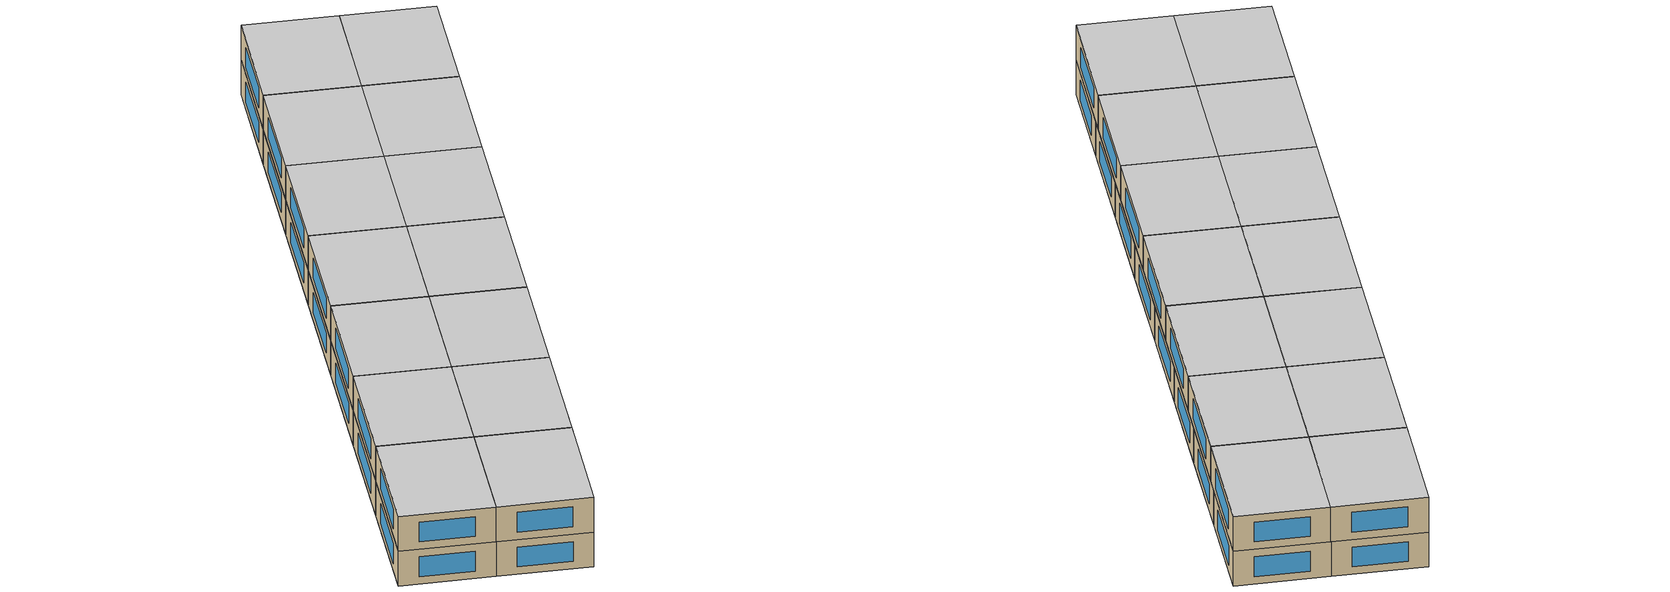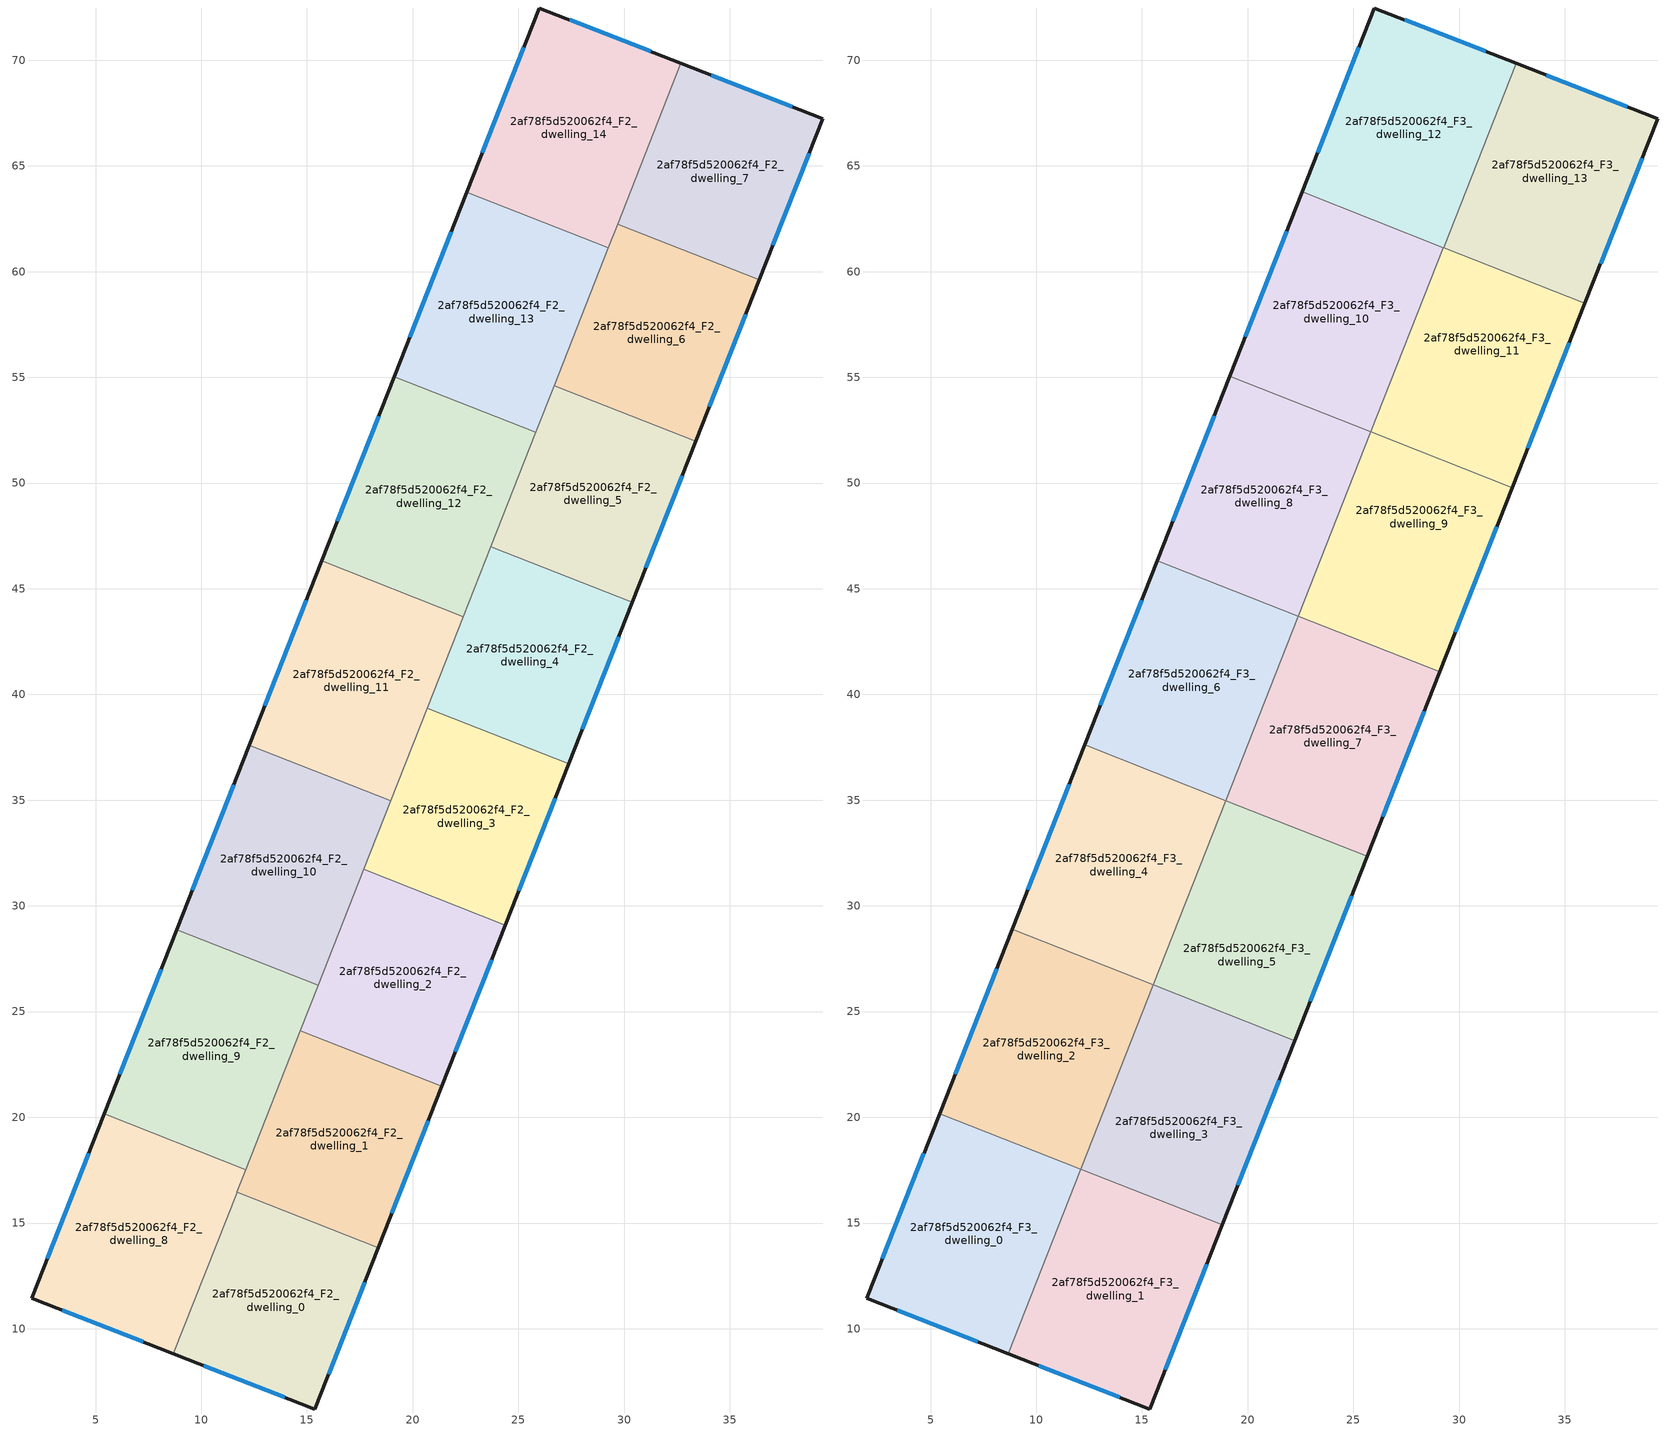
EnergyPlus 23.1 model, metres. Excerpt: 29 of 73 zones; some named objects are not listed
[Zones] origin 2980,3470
2af78f5d520062f4_F2_dwelling_0
 floor to 2af78f5d520062f4_F1_dwelling_0 (EU_floor_Construction): 18.38,13.83 15.38,6.2 8.68,8.82 11.69,16.46 z6
 wall outside (EU_wall_Construction): 8.68,8.82 15.38,6.2 18.38,13.83 z6:9
 wall to 2af78f5d520062f4_F2_dwelling_1 (EU_wall_Construction): 18.38,13.83 11.69,16.46 z6:9
 wall to 2af78f5d520062f4_F2_dwelling_8 (EU_wall_Construction): 11.69,16.46 8.68,8.82 z6:9
 window (EU_Window_Construction): 16.02,7.84 17.73,12.19 / 10.12,8.26 13.94,6.76 z6.64:8.36
 ceiling adiabatic (EU_roof_Construction): 15.38,6.2 18.38,13.83 11.69,16.46 8.68,8.82 z9
2af78f5d520062f4_F2_dwelling_1
 floor to 2af78f5d520062f4_F1_dwelling_1 (EU_floor_Construction): 21.38,21.46 18.38,13.83 11.69,16.46 14.69,24.09 z6
 wall outside (EU_wall_Construction): 18.38,13.83 21.38,21.46 z6:9
 wall to 2af78f5d520062f4_F2_dwelling_2 (EU_wall_Construction): 21.38,21.46 14.69,24.09 z6:9
 wall to 2af78f5d520062f4_F2_dwelling_9 (EU_wall_Construction): 14.69,24.09 12.11,17.53 z6:9
 wall to 2af78f5d520062f4_F2_dwelling_8 (EU_wall_Construction): 12.11,17.53 11.69,16.46 z6:9
 window (EU_Window_Construction): 19.02,15.46 20.74,19.83 z6.64:8.36
 ceiling adiabatic (EU_roof_Construction): 18.38,13.83 18.8,14.91 12.11,17.54 11.69,16.46 z9
2af78f5d520062f4_F2_dwelling_10
 floor to 2af78f5d520062f4_F1_dwelling_10 (EU_floor_Construction): 18.97,34.97 15.54,26.25 8.85,28.88 12.28,37.6 z6
 wall outside (EU_wall_Construction): 12.28,37.6 8.85,28.88 z6:9
 wall to 2af78f5d520062f4_F2_dwelling_9 (EU_wall_Construction): 8.85,28.88 15.54,26.25 z6:9
 wall to 2af78f5d520062f4_F2_dwelling_11 (EU_wall_Construction): 18.97,34.97 12.28,37.6 z6:9
 wall to 2af78f5d520062f4_F2_dwelling_2 (EU_wall_Construction): 15.54,26.25 17.69,31.72 z6:9
 wall to 2af78f5d520062f4_F2_dwelling_3 (EU_wall_Construction): 17.69,31.72 18.97,34.97 z6:9
 window (EU_Window_Construction): 11.54,35.73 9.58,30.75 z6.64:8.36
2af78f5d520062f4_F2_dwelling_11
 floor to 2af78f5d520062f4_F1_dwelling_11 (EU_floor_Construction): 22.4,43.69 18.97,34.97 12.28,37.6 15.71,46.32 z6
 wall outside (EU_wall_Construction): 15.71,46.32 12.28,37.6 z6:9
 wall to 2af78f5d520062f4_F2_dwelling_12 (EU_wall_Construction): 22.4,43.69 15.71,46.32 z6:9
 wall to 2af78f5d520062f4_F2_dwelling_3 (EU_wall_Construction): 18.97,34.97 20.69,39.35 z6:9
 wall to 2af78f5d520062f4_F2_dwelling_4 (EU_wall_Construction): 20.69,39.35 22.4,43.69 z6:9
 window (EU_Window_Construction): 14.97,44.45 13.01,39.47 z6.64:8.36
 ceiling adiabatic (EU_roof_Construction): 18.97,34.98 22.4,43.69 15.71,46.32 12.28,37.61 z9
2af78f5d520062f4_F2_dwelling_12
 floor to 2af78f5d520062f4_F1_dwelling_12 (EU_floor_Construction): 25.83,52.41 22.4,43.69 15.71,46.32 19.14,55.04 z6
 wall outside (EU_wall_Construction): 19.14,55.04 15.71,46.32 z6:9
 wall to 2af78f5d520062f4_F2_dwelling_13 (EU_wall_Construction): 25.83,52.41 19.14,55.04 z6:9
 wall to 2af78f5d520062f4_F2_dwelling_5 (EU_wall_Construction): 23.69,46.98 25.83,52.41 z6:9
 wall to 2af78f5d520062f4_F2_dwelling_4 (EU_wall_Construction): 22.4,43.69 23.69,46.98 z6:9
 window (EU_Window_Construction): 18.4,53.17 16.44,48.19 z6.64:8.36
 ceiling adiabatic (EU_roof_Construction): 22.4,43.7 25.83,52.41 19.14,55.04 15.71,46.33 z9
2af78f5d520062f4_F2_dwelling_13
 floor to 2af78f5d520062f4_F1_dwelling_13 (EU_floor_Construction): 29.26,61.13 25.83,52.41 19.14,55.04 22.57,63.76 z6
 wall outside (EU_wall_Construction): 22.57,63.76 19.14,55.04 z6:9
 wall to 2af78f5d520062f4_F2_dwelling_14 (EU_wall_Construction): 29.26,61.13 22.57,63.76 z6:9
 wall to 2af78f5d520062f4_F2_dwelling_6 (EU_wall_Construction): 26.69,54.61 29.26,61.13 z6:9
 wall to 2af78f5d520062f4_F2_dwelling_5 (EU_wall_Construction): 25.83,52.41 26.69,54.61 z6:9
 window (EU_Window_Construction): 21.83,61.89 19.87,56.91 z6.64:8.36
2af78f5d520062f4_F2_dwelling_14
 floor to 2af78f5d520062f4_F1_dwelling_14 (EU_floor_Construction): 32.69,69.86 29.26,61.13 22.57,63.76 25.99,72.47 z6
 wall outside (EU_wall_Construction): 32.69,69.86 25.99,72.47 22.57,63.76 z6:9
 wall to 2af78f5d520062f4_F2_dwelling_7 (EU_wall_Construction): 29.69,62.24 32.69,69.86 z6:9
 wall to 2af78f5d520062f4_F2_dwelling_6 (EU_wall_Construction): 29.26,61.13 29.69,62.24 z6:9
 window (EU_Window_Construction): 25.26,70.61 23.3,65.63 / 31.25,70.42 27.43,71.91 z6.64:8.36
2af78f5d520062f4_F2_dwelling_2
 floor to 2af78f5d520062f4_F1_dwelling_2 (EU_floor_Construction): 24.38,29.09 21.38,21.46 14.69,24.09 17.69,31.72 z6
 wall outside (EU_wall_Construction): 21.38,21.46 24.38,29.09 z6:9
 wall to 2af78f5d520062f4_F2_dwelling_3 (EU_wall_Construction): 24.38,29.09 17.69,31.72 z6:9
 wall to 2af78f5d520062f4_F2_dwelling_9 (EU_wall_Construction): 15.54,26.25 14.69,24.09 z6:9
 window (EU_Window_Construction): 22.02,23.1 23.74,27.46 z6.64:8.36
2af78f5d520062f4_F2_dwelling_3
 floor to 2af78f5d520062f4_F1_dwelling_3 (EU_floor_Construction): 27.38,36.72 24.38,29.09 17.69,31.72 20.69,39.35 z6
 wall outside (EU_wall_Construction): 24.38,29.09 27.38,36.72 z6:9
 wall to 2af78f5d520062f4_F2_dwelling_4 (EU_wall_Construction): 27.38,36.72 20.69,39.35 z6:9
 window (EU_Window_Construction): 25.03,30.73 26.74,35.09 z6.64:8.36
 ceiling adiabatic (EU_roof_Construction): 25.66,32.35 27.38,36.72 20.69,39.35 18.97,34.98 z9; 25.66,32.35 27.38,36.72 20.69,39.35 18.97,34.98 z9
2af78f5d520062f4_F2_dwelling_4
 floor to 2af78f5d520062f4_F1_dwelling_4 (EU_floor_Construction): 30.39,44.35 27.38,36.72 20.69,39.35 23.69,46.98 z6
 wall outside (EU_wall_Construction): 27.38,36.72 30.39,44.35 z6:9
 wall to 2af78f5d520062f4_F2_dwelling_5 (EU_wall_Construction): 30.39,44.35 23.69,46.98 z6:9
 window (EU_Window_Construction): 28.03,38.36 29.74,42.72 z6.64:8.36
 ceiling adiabatic (EU_roof_Construction): 27.38,36.72 29.09,41.07 22.4,43.7 20.69,39.35 z9
2af78f5d520062f4_F2_dwelling_5
 floor to 2af78f5d520062f4_F1_dwelling_5 (EU_floor_Construction): 33.39,51.98 30.39,44.35 23.69,46.98 26.69,54.61 z6
 wall outside (EU_wall_Construction): 30.39,44.35 33.39,51.98 z6:9
 wall to 2af78f5d520062f4_F2_dwelling_6 (EU_wall_Construction): 33.39,51.98 26.69,54.61 z6:9
 window (EU_Window_Construction): 31.03,45.99 32.74,50.35 z6.64:8.36
 ceiling adiabatic (EU_roof_Construction): 30.39,44.35 33.39,51.98 26.69,54.61 23.69,46.98 z9
2af78f5d520062f4_F2_dwelling_6
 floor to 2af78f5d520062f4_F1_dwelling_6 (EU_floor_Construction): 36.39,59.61 33.39,51.98 26.69,54.61 29.69,62.24 z6
 wall outside (EU_wall_Construction): 33.39,51.98 36.39,59.61 z6:9
 wall to 2af78f5d520062f4_F2_dwelling_7 (EU_wall_Construction): 36.39,59.61 29.69,62.24 z6:9
 window (EU_Window_Construction): 34.03,53.61 35.74,57.98 z6.64:8.36
2af78f5d520062f4_F2_dwelling_7
 floor to 2af78f5d520062f4_F1_dwelling_7 (EU_floor_Construction): 39.39,67.24 36.39,59.61 29.69,62.24 32.69,69.86 z6
 wall outside (EU_wall_Construction): 36.39,59.61 39.39,67.24 32.69,69.86 z6:9
 window (EU_Window_Construction): 37.95,67.8 34.12,69.3 / 37.03,61.24 38.75,65.61 z6.64:8.36
 ceiling adiabatic (EU_roof_Construction): 29.7,62.24 32.69,69.86 29.69,62.24 z9
2af78f5d520062f4_F2_dwelling_8
 floor to 2af78f5d520062f4_F1_dwelling_8 (EU_floor_Construction): 12.11,17.53 8.68,8.82 1.99,11.43 5.42,20.16 z6
 wall outside (EU_wall_Construction): 5.42,20.16 1.99,11.43 8.68,8.82 z6:9
 wall to 2af78f5d520062f4_F2_dwelling_9 (EU_wall_Construction): 12.11,17.53 5.42,20.16 z6:9
 window (EU_Window_Construction): 3.42,10.87 7.25,9.37 / 4.68,18.29 2.72,13.3 z6.64:8.36
2af78f5d520062f4_F2_dwelling_9
 floor to 2af78f5d520062f4_F1_dwelling_9 (EU_floor_Construction): 15.54,26.25 12.11,17.53 5.42,20.16 8.85,28.88 z6
 wall outside (EU_wall_Construction): 8.85,28.88 5.42,20.16 z6:9
 window (EU_Window_Construction): 8.12,27.01 6.15,22.02 z6.64:8.36
2af78f5d520062f4_F3_dwelling_0
 floor to 2af78f5d520062f4_F2_dwelling_8 (EU_floor_Construction): 12.1,17.53 8.68,8.82 1.99,11.43 5.42,20.16 z9
 floor to 2af78f5d520062f4_F2_dwelling_9 (EU_floor_Construction): 12.11,17.54 12.1,17.53 5.42,20.16 5.42,20.17 z9
 wall outside (EU_wall_Construction): 5.42,20.17 1.99,11.43 8.68,8.82 z9:12
 wall to 2af78f5d520062f4_F3_dwelling_1 (EU_wall_Construction): 8.68,8.82 12.11,17.54 z9:12
 wall to 2af78f5d520062f4_F3_dwelling_2 (EU_wall_Construction): 12.11,17.54 5.42,20.17 z9:12
 window (EU_Window_Construction): 3.42,10.87 7.24,9.38 / 4.69,18.3 2.72,13.3 z9.64:11.36
 ceiling to 2af78f5d520062f4_F4_dwelling_0 (EU_floor_Construction): 8.68,8.82 12.11,17.54 5.42,20.17 1.99,11.43 z12
2af78f5d520062f4_F3_dwelling_1
 floor adiabatic (EU_floor_Construction): 18.8,14.91 15.38,6.2 8.68,8.82 12.11,17.54 z9
 wall outside (EU_wall_Construction): 8.68,8.82 15.38,6.2 18.8,14.91 z9:12
 wall to 2af78f5d520062f4_F3_dwelling_3 (EU_wall_Construction): 18.8,14.91 12.11,17.54 z9:12
 window (EU_Window_Construction): 10.11,8.26 13.94,6.76 / 16.11,8.07 18.07,13.04 z9.64:11.36
 ceiling to 2af78f5d520062f4_F4_dwelling_1 (EU_floor_Construction): 15.38,6.2 18.8,14.91 12.11,17.54 8.68,8.82 z12
2af78f5d520062f4_F3_dwelling_10
 floor to 2af78f5d520062f4_F2_dwelling_13 (EU_floor_Construction): 29.26,61.13 25.83,52.42 19.14,55.05 22.57,63.76 z9
 floor to 2af78f5d520062f4_F2_dwelling_14 (EU_floor_Construction): 29.26,61.14 29.26,61.13 22.57,63.76 22.57,63.77 z9
 wall outside (EU_wall_Construction): 22.57,63.77 19.14,55.05 z9:12
 wall to 2af78f5d520062f4_F3_dwelling_8 (EU_wall_Construction): 19.14,55.05 25.83,52.42 z9:12
 wall to 2af78f5d520062f4_F3_dwelling_11 (EU_wall_Construction): 25.83,52.42 29.26,61.14 z9:12
 wall to 2af78f5d520062f4_F3_dwelling_12 (EU_wall_Construction): 29.26,61.14 22.57,63.77 z9:12
 window (EU_Window_Construction): 21.84,61.9 19.88,56.92 z9.64:11.36
 ceiling to 2af78f5d520062f4_F4_dwelling_10 (EU_floor_Construction): 25.83,52.42 29.26,61.14 22.57,63.77 19.14,55.05 z12
2af78f5d520062f4_F3_dwelling_11
 floor to 2af78f5d520062f4_F2_dwelling_6 (EU_floor_Construction): 35.95,58.51 33.39,51.98 26.69,54.61 29.26,61.14 z9
 floor adiabatic (EU_floor_Construction): 33.39,51.98 32.52,49.79 25.83,52.42 26.69,54.61 z9
 wall outside (EU_wall_Construction): 32.52,49.79 35.95,58.51 z9:12
 wall to 2af78f5d520062f4_F3_dwelling_9 (EU_wall_Construction): 25.83,52.42 32.52,49.79 z9:12
 wall to 2af78f5d520062f4_F3_dwelling_13 (EU_wall_Construction): 35.95,58.51 29.27,61.14 z9:12
 window (EU_Window_Construction): 33.26,51.66 35.22,56.64 z9.64:11.36
 ceiling to 2af78f5d520062f4_F4_dwelling_11 (EU_floor_Construction): 32.52,49.79 35.95,58.51 29.26,61.14 25.83,52.42 z12
2af78f5d520062f4_F3_dwelling_12
 floor outside (EU_floor_Construction): 32.7,69.86 29.7,62.24 31.14,65.91 z9
 floor to 2af78f5d520062f4_F2_dwelling_14 (EU_floor_Construction): 32.69,69.86 29.26,61.14 22.57,63.77 25.99,72.47 z9
 wall outside (EU_wall_Construction): 32.7,69.86 25.99,72.47 22.57,63.77 z9:12
 wall to 2af78f5d520062f4_F3_dwelling_13 (EU_wall_Construction): 29.27,61.14 32.7,69.86 z9:12
 window (EU_Window_Construction): 25.26,70.61 23.3,65.63 / 31.26,70.42 27.43,71.91 z9.64:11.36
 ceiling to 2af78f5d520062f4_F4_dwelling_12 (EU_floor_Construction): 29.27,61.14 32.7,69.86 25.99,72.47 22.57,63.77 z12
2af78f5d520062f4_F3_dwelling_13
 floor to 2af78f5d520062f4_F2_dwelling_7 (EU_floor_Construction): 39.39,67.24 36.39,59.61 29.7,62.24 32.7,69.85 z9
 floor to 2af78f5d520062f4_F2_dwelling_6 (EU_floor_Construction): 36.39,59.61 35.95,58.51 29.27,61.14 29.7,62.24 z9
 wall outside (EU_wall_Construction): 35.95,58.51 39.39,67.24 32.7,69.86 z9:12
 window (EU_Window_Construction): 37.96,67.8 34.13,69.3 / 36.69,60.38 38.65,65.37 z9.64:11.36
 ceiling to 2af78f5d520062f4_F4_dwelling_13 (EU_floor_Construction): 35.95,58.51 39.39,67.24 32.7,69.86 29.27,61.14 z12
2af78f5d520062f4_F3_dwelling_2
 floor to 2af78f5d520062f4_F2_dwelling_9 (EU_floor_Construction): 15.54,26.25 12.11,17.54 5.42,20.17 8.85,28.88 z9
 floor to 2af78f5d520062f4_F2_dwelling_10 (EU_floor_Construction): 15.54,26.26 15.54,26.25 8.85,28.88 8.85,28.89 z9
 wall outside (EU_wall_Construction): 8.85,28.89 5.42,20.17 z9:12
 wall to 2af78f5d520062f4_F3_dwelling_4 (EU_wall_Construction): 15.54,26.26 8.85,28.89 z9:12
 wall to 2af78f5d520062f4_F3_dwelling_3 (EU_wall_Construction): 12.11,17.54 15.54,26.26 z9:12
 window (EU_Window_Construction): 8.12,27.02 6.16,22.04 z9.64:11.36
 ceiling to 2af78f5d520062f4_F4_dwelling_2 (EU_floor_Construction): 12.11,17.54 15.54,26.26 8.85,28.89 5.42,20.17 z12
2af78f5d520062f4_F3_dwelling_3
 floor to 2af78f5d520062f4_F2_dwelling_1 (EU_floor_Construction): 21.38,21.46 18.8,14.91 12.11,17.54 14.69,24.09 z9
 floor to 2af78f5d520062f4_F2_dwelling_2 (EU_floor_Construction): 22.23,23.63 21.38,21.46 14.69,24.09 15.54,26.26 z9
 wall outside (EU_wall_Construction): 18.8,14.91 22.23,23.63 z9:12
 wall to 2af78f5d520062f4_F3_dwelling_5 (EU_wall_Construction): 22.23,23.63 15.54,26.26 z9:12
 window (EU_Window_Construction): 19.54,16.78 21.5,21.76 z9.64:11.36
 ceiling to 2af78f5d520062f4_F4_dwelling_3 (EU_floor_Construction): 18.8,14.91 22.23,23.63 15.54,26.26 12.11,17.54 z12
2af78f5d520062f4_F3_dwelling_4
 floor to 2af78f5d520062f4_F2_dwelling_10 (EU_floor_Construction): 18.97,34.97 15.54,26.26 8.85,28.89 12.28,37.6 z9
 floor to 2af78f5d520062f4_F2_dwelling_11 (EU_floor_Construction): 18.97,34.98 18.97,34.97 12.28,37.6 12.28,37.61 z9
 wall outside (EU_wall_Construction): 12.28,37.61 8.85,28.89 z9:12
 wall to 2af78f5d520062f4_F3_dwelling_6 (EU_wall_Construction): 18.97,34.98 12.28,37.61 z9:12
 wall to 2af78f5d520062f4_F3_dwelling_5 (EU_wall_Construction): 15.54,26.26 18.97,34.98 z9:12
 window (EU_Window_Construction): 11.55,35.74 9.59,30.76 z9.64:11.36
 ceiling to 2af78f5d520062f4_F4_dwelling_4 (EU_floor_Construction): 15.54,26.26 18.97,34.98 12.28,37.61 8.85,28.89 z12
2af78f5d520062f4_F3_dwelling_5
 floor to 2af78f5d520062f4_F2_dwelling_2 (EU_floor_Construction): 24.38,29.09 22.23,23.63 15.54,26.26 17.69,31.72 z9
 floor to 2af78f5d520062f4_F2_dwelling_3 (EU_floor_Construction): 25.66,32.35 24.38,29.09 17.69,31.72 18.97,34.98 z9
 wall outside (EU_wall_Construction): 22.23,23.63 25.66,32.35 z9:12
 wall to 2af78f5d520062f4_F3_dwelling_7 (EU_wall_Construction): 25.66,32.35 18.97,34.98 z9:12
 window (EU_Window_Construction): 22.97,25.5 24.93,30.48 z9.64:11.36
 ceiling to 2af78f5d520062f4_F4_dwelling_5 (EU_floor_Construction): 22.23,23.63 25.66,32.35 18.97,34.98 15.54,26.26 z12
2af78f5d520062f4_F3_dwelling_6
 floor to 2af78f5d520062f4_F2_dwelling_12 (EU_floor_Construction): 22.4,43.7 22.4,43.69 15.71,46.32 15.71,46.33 z9
 floor adiabatic (EU_floor_Construction): 22.4,43.69 18.97,34.98 12.28,37.61 15.71,46.33 15.71,46.32 z9
 wall outside (EU_wall_Construction): 15.71,46.33 12.28,37.61 z9:12
 wall to 2af78f5d520062f4_F3_dwelling_8 (EU_wall_Construction): 22.4,43.7 15.71,46.33 z9:12
 wall to 2af78f5d520062f4_F3_dwelling_7 (EU_wall_Construction): 18.97,34.98 22.4,43.7 z9:12
 window (EU_Window_Construction): 14.98,44.46 13.02,39.48 z9.64:11.36
 ceiling to 2af78f5d520062f4_F4_dwelling_6 (EU_floor_Construction): 18.97,34.98 22.4,43.7 15.71,46.33 12.28,37.61 z12
2af78f5d520062f4_F3_dwelling_7
 floor adiabatic (EU_floor_Construction): 29.09,41.07 25.66,32.35 18.97,34.98 22.4,43.7 z9
 wall outside (EU_wall_Construction): 25.66,32.35 29.09,41.07 z9:12
 wall to 2af78f5d520062f4_F3_dwelling_9 (EU_wall_Construction): 29.09,41.07 22.4,43.7 z9:12
 window (EU_Window_Construction): 26.4,34.22 28.36,39.2 z9.64:11.36
 ceiling to 2af78f5d520062f4_F4_dwelling_7 (EU_floor_Construction): 25.66,32.35 29.09,41.07 22.4,43.7 18.97,34.98 z12
2af78f5d520062f4_F3_dwelling_8
 floor to 2af78f5d520062f4_F2_dwelling_13 (EU_floor_Construction): 25.83,52.42 25.83,52.41 19.14,55.04 19.14,55.05 z9
 floor adiabatic (EU_floor_Construction): 25.83,52.41 22.4,43.7 15.71,46.33 19.14,55.05 19.14,55.04 z9
 wall outside (EU_wall_Construction): 19.14,55.05 15.71,46.33 z9:12
 wall to 2af78f5d520062f4_F3_dwelling_9 (EU_wall_Construction): 22.4,43.7 25.83,52.42 z9:12
 window (EU_Window_Construction): 18.41,53.18 16.45,48.2 z9.64:11.36
 ceiling to 2af78f5d520062f4_F4_dwelling_8 (EU_floor_Construction): 22.4,43.7 25.83,52.42 19.14,55.05 15.71,46.33 z12
2af78f5d520062f4_F3_dwelling_9
 floor to 2af78f5d520062f4_F2_dwelling_4 (EU_floor_Construction): 30.39,44.35 29.09,41.07 22.4,43.7 23.69,46.98 z9
 floor adiabatic (EU_floor_Construction): 32.52,49.79 30.39,44.35 23.69,46.98 25.83,52.42 z9
 wall outside (EU_wall_Construction): 29.09,41.07 32.52,49.79 z9:12
 window (EU_Window_Construction): 29.83,42.94 31.79,47.92 z9.64:11.36
 ceiling to 2af78f5d520062f4_F4_dwelling_9 (EU_floor_Construction): 29.09,41.07 32.52,49.79 25.83,52.42 22.4,43.7 z12
[Building]
EU S2 Campaign: North Axis=0; Terrain=City; Solar Distribution=FullExterior
[Site:Location]
Yerevan-Zvartnots.Intl.AP: Latitude=40.15; Longitude=44.383; Time Zone=4; Elevation=854
[SizingPeriod:WeatherFileDays]
AnnualSizingPeriod: Begin Month=1; Begin Day of Month=1; End Month=12; End Day of Month=31; Day of Week for Start Day=Monday; Use Weather File Daylight Saving Period=No; Use Weather File Rain and Snow Indicators=No
[MATERIAL]
EU_InternalMass_Material: Roughness=MediumRough; Thickness=0.1; Conductivity=1; Density=1800; Specific Heat=900; Thermal Absorptance=0.9; Solar Absorptance=0.7; Visible Absorptance=0.7
[MATERIAL:NOMASS] Roughness=MediumRough; Thermal Absorptance=0.9; Solar Absorptance=0.7; Visible Absorptance=0.7
Name | Thermal Resistance
EU_wall_NoMass | 1.05043
EU_roof_NoMass | 1.45357
EU_floor_NoMass | 0.478065
[WINDOWMATERIAL:SIMPLEGLAZINGSYSTEM]
EU_Window_SimpleGlazing: UFactor=2.5566; Solar Heat Gain Coefficient=0.75; Visible Transmittance=0.75
[CONSTRUCTION]
EU_wall_Construction: EU_wall_NoMass
EU_roof_Construction: EU_roof_NoMass
EU_floor_Construction: EU_floor_NoMass
EU_Window_Construction: EU_Window_SimpleGlazing
EU_InternalMass_Construction: EU_InternalMass_Material
[ZONE] Type=1; Multiplier=1; Ceiling Height=autocalculate; Floor Area=autocalculate; Part of Total Floor Area=Yes
Name | Volume
2af78f5d520062f4_F2_dwelling_0 | 176.828
2af78f5d520062f4_F3_dwelling_0 | 202.064
2af78f5d520062f4_F2_dwelling_1 | 176.84
2af78f5d520062f4_F3_dwelling_1 | 202.109
2af78f5d520062f4_F2_dwelling_10; 2af78f5d520062f4_F2_dwelling_12; 2af78f5d520062f4_F2_dwelling_13 | 202.08
2af78f5d520062f4_F3_dwelling_10; 2af78f5d520062f4_F2_dwelling_11 | 202.081
2af78f5d520062f4_F3_dwelling_11 | 202.094
2af78f5d520062f4_F3_dwelling_12 | 202.084
2af78f5d520062f4_F3_dwelling_13 | 202.075
2af78f5d520062f4_F2_dwelling_14 | 202.078
2af78f5d520062f4_F2_dwelling_2 | 176.831
2af78f5d520062f4_F3_dwelling_2 | 202.07
2af78f5d520062f4_F2_dwelling_3 | 176.833
2af78f5d520062f4_F3_dwelling_3 | 202.099
2af78f5d520062f4_F2_dwelling_4 | 176.829
2af78f5d520062f4_F3_dwelling_4 | 202.067
2af78f5d520062f4_F2_dwelling_5 | 176.826
2af78f5d520062f4_F3_dwelling_5 | 202.103
2af78f5d520062f4_F2_dwelling_6 | 176.836
2af78f5d520062f4_F3_dwelling_6 | 202.071
2af78f5d520062f4_F2_dwelling_7 | 176.821
2af78f5d520062f4_F3_dwelling_7 | 202.1
2af78f5d520062f4_F2_dwelling_8 | 202.062
2af78f5d520062f4_F3_dwelling_8 | 202.093
2af78f5d520062f4_F2_dwelling_9 | 202.089
2af78f5d520062f4_F3_dwelling_9 | 202.11
[INTERNALMASS] Construction=EU_InternalMass_Construction
Name | Zone or ZoneList | Surface Area
2af78f5d520062f4_F2_dwelling_0_EU_InternalMass | 2af78f5d520062f4_F2_dwelling_0 | 58.9423
2af78f5d520062f4_F2_dwelling_1_EU_InternalMass | 2af78f5d520062f4_F2_dwelling_1 | 58.9466
2af78f5d520062f4_F2_dwelling_2_EU_InternalMass | 2af78f5d520062f4_F2_dwelling_2 | 58.9439
2af78f5d520062f4_F2_dwelling_3_EU_InternalMass | 2af78f5d520062f4_F2_dwelling_3 | 58.9445
2af78f5d520062f4_F2_dwelling_4_EU_InternalMass | 2af78f5d520062f4_F2_dwelling_4 | 58.9428
2af78f5d520062f4_F2_dwelling_5_EU_InternalMass | 2af78f5d520062f4_F2_dwelling_5 | 58.9419
2af78f5d520062f4_F2_dwelling_6_EU_InternalMass | 2af78f5d520062f4_F2_dwelling_6 | 58.9451
2af78f5d520062f4_F2_dwelling_7_EU_InternalMass | 2af78f5d520062f4_F2_dwelling_7 | 58.9403
2af78f5d520062f4_F2_dwelling_8_EU_InternalMass | 2af78f5d520062f4_F2_dwelling_8 | 67.3572
2af78f5d520062f4_F2_dwelling_9_EU_InternalMass | 2af78f5d520062f4_F2_dwelling_9 | 67.3628
2af78f5d520062f4_F2_dwelling_10_EU_InternalMass | 2af78f5d520062f4_F2_dwelling_10 | 67.3601
2af78f5d520062f4_F2_dwelling_11_EU_InternalMass | 2af78f5d520062f4_F2_dwelling_11 | 67.3601
2af78f5d520062f4_F2_dwelling_12_EU_InternalMass | 2af78f5d520062f4_F2_dwelling_12 | 67.3601
2af78f5d520062f4_F2_dwelling_13_EU_InternalMass | 2af78f5d520062f4_F2_dwelling_13 | 67.3601
2af78f5d520062f4_F2_dwelling_14_EU_InternalMass | 2af78f5d520062f4_F2_dwelling_14 | 67.3595
2af78f5d520062f4_F3_dwelling_0_EU_InternalMass | 2af78f5d520062f4_F3_dwelling_0 | 67.3584
2af78f5d520062f4_F3_dwelling_1_EU_InternalMass | 2af78f5d520062f4_F3_dwelling_1 | 67.368
2af78f5d520062f4_F3_dwelling_2_EU_InternalMass | 2af78f5d520062f4_F3_dwelling_2 | 67.3589
2af78f5d520062f4_F3_dwelling_3_EU_InternalMass | 2af78f5d520062f4_F3_dwelling_3 | 67.3651
2af78f5d520062f4_F3_dwelling_4_EU_InternalMass | 2af78f5d520062f4_F3_dwelling_4 | 67.3596
2af78f5d520062f4_F3_dwelling_5_EU_InternalMass | 2af78f5d520062f4_F3_dwelling_5 | 67.3613
2af78f5d520062f4_F3_dwelling_6_EU_InternalMass | 2af78f5d520062f4_F3_dwelling_6 | 67.3632
2af78f5d520062f4_F3_dwelling_7_EU_InternalMass | 2af78f5d520062f4_F3_dwelling_7 | 67.3589
2af78f5d520062f4_F3_dwelling_8_EU_InternalMass | 2af78f5d520062f4_F3_dwelling_8 | 67.362
2af78f5d520062f4_F3_dwelling_9_EU_InternalMass | 2af78f5d520062f4_F3_dwelling_9 | 67.3699
2af78f5d520062f4_F3_dwelling_10_EU_InternalMass | 2af78f5d520062f4_F3_dwelling_10 | 67.3619
2af78f5d520062f4_F3_dwelling_11_EU_InternalMass | 2af78f5d520062f4_F3_dwelling_11 | 67.3646
2af78f5d520062f4_F3_dwelling_12_EU_InternalMass | 2af78f5d520062f4_F3_dwelling_12 | 67.3616
2af78f5d520062f4_F3_dwelling_13_EU_InternalMass | 2af78f5d520062f4_F3_dwelling_13 | 67.356
[OTHEREQUIPMENT] Fuel Type=Electricity; Design Level Calculation Method=Watts/Area; Power per Zone Floor Area=1; Fraction Latent=0; Fraction Radiant=0; Fraction Lost=0; Carbon Dioxide Generation Rate=0; EndUse Subcategory=EU_Step8_InternalGains
Name | Zone or ZoneList or Space or SpaceList | Schedule
EU_Step8_InternalGain_2af78f5d520062f4_F2_dwelling_0_f000 | 2af78f5d520062f4_F2_dwelling_0 | EU_Step8_GainSchedule_2af78f5d520062f4_F2_dwelling_0_f000
EU_Step8_InternalGain_2af78f5d520062f4_F2_dwelling_1_f000 | 2af78f5d520062f4_F2_dwelling_1 | EU_Step8_GainSchedule_2af78f5d520062f4_F2_dwelling_1_f000
EU_Step8_InternalGain_2af78f5d520062f4_F2_dwelling_2_f000 | 2af78f5d520062f4_F2_dwelling_2 | EU_Step8_GainSchedule_2af78f5d520062f4_F2_dwelling_2_f000
EU_Step8_InternalGain_2af78f5d520062f4_F2_dwelling_3_f000 | 2af78f5d520062f4_F2_dwelling_3 | EU_Step8_GainSchedule_2af78f5d520062f4_F2_dwelling_3_f000
EU_Step8_InternalGain_2af78f5d520062f4_F2_dwelling_4_f000 | 2af78f5d520062f4_F2_dwelling_4 | EU_Step8_GainSchedule_2af78f5d520062f4_F2_dwelling_4_f000
EU_Step8_InternalGain_2af78f5d520062f4_F2_dwelling_5_f000 | 2af78f5d520062f4_F2_dwelling_5 | EU_Step8_GainSchedule_2af78f5d520062f4_F2_dwelling_5_f000
EU_Step8_InternalGain_2af78f5d520062f4_F2_dwelling_6_f000 | 2af78f5d520062f4_F2_dwelling_6 | EU_Step8_GainSchedule_2af78f5d520062f4_F2_dwelling_6_f000
EU_Step8_InternalGain_2af78f5d520062f4_F2_dwelling_7_f000 | 2af78f5d520062f4_F2_dwelling_7 | EU_Step8_GainSchedule_2af78f5d520062f4_F2_dwelling_7_f000
EU_Step8_InternalGain_2af78f5d520062f4_F2_dwelling_8_f000 | 2af78f5d520062f4_F2_dwelling_8 | EU_Step8_GainSchedule_2af78f5d520062f4_F2_dwelling_8_f000
EU_Step8_InternalGain_2af78f5d520062f4_F2_dwelling_9_f000 | 2af78f5d520062f4_F2_dwelling_9 | EU_Step8_GainSchedule_2af78f5d520062f4_F2_dwelling_9_f000
EU_Step8_InternalGain_2af78f5d520062f4_F2_dwelling_10_f000 | 2af78f5d520062f4_F2_dwelling_10 | EU_Step8_GainSchedule_2af78f5d520062f4_F2_dwelling_10_f000
EU_Step8_InternalGain_2af78f5d520062f4_F2_dwelling_11_f000 | 2af78f5d520062f4_F2_dwelling_11 | EU_Step8_GainSchedule_2af78f5d520062f4_F2_dwelling_11_f000
EU_Step8_InternalGain_2af78f5d520062f4_F2_dwelling_12_f000 | 2af78f5d520062f4_F2_dwelling_12 | EU_Step8_GainSchedule_2af78f5d520062f4_F2_dwelling_12_f000
EU_Step8_InternalGain_2af78f5d520062f4_F2_dwelling_13_f000 | 2af78f5d520062f4_F2_dwelling_13 | EU_Step8_GainSchedule_2af78f5d520062f4_F2_dwelling_13_f000
EU_Step8_InternalGain_2af78f5d520062f4_F2_dwelling_14_f000 | 2af78f5d520062f4_F2_dwelling_14 | EU_Step8_GainSchedule_2af78f5d520062f4_F2_dwelling_14_f000
EU_Step8_InternalGain_2af78f5d520062f4_F3_dwelling_0_f000 | 2af78f5d520062f4_F3_dwelling_0 | EU_Step8_GainSchedule_2af78f5d520062f4_F3_dwelling_0_f000
EU_Step8_InternalGain_2af78f5d520062f4_F3_dwelling_1_f000 | 2af78f5d520062f4_F3_dwelling_1 | EU_Step8_GainSchedule_2af78f5d520062f4_F3_dwelling_1_f000
EU_Step8_InternalGain_2af78f5d520062f4_F3_dwelling_2_f000 | 2af78f5d520062f4_F3_dwelling_2 | EU_Step8_GainSchedule_2af78f5d520062f4_F3_dwelling_2_f000
EU_Step8_InternalGain_2af78f5d520062f4_F3_dwelling_3_f000 | 2af78f5d520062f4_F3_dwelling_3 | EU_Step8_GainSchedule_2af78f5d520062f4_F3_dwelling_3_f000
EU_Step8_InternalGain_2af78f5d520062f4_F3_dwelling_4_f000 | 2af78f5d520062f4_F3_dwelling_4 | EU_Step8_GainSchedule_2af78f5d520062f4_F3_dwelling_4_f000
EU_Step8_InternalGain_2af78f5d520062f4_F3_dwelling_5_f000 | 2af78f5d520062f4_F3_dwelling_5 | EU_Step8_GainSchedule_2af78f5d520062f4_F3_dwelling_5_f000
EU_Step8_InternalGain_2af78f5d520062f4_F3_dwelling_6_f000 | 2af78f5d520062f4_F3_dwelling_6 | EU_Step8_GainSchedule_2af78f5d520062f4_F3_dwelling_6_f000
EU_Step8_InternalGain_2af78f5d520062f4_F3_dwelling_7_f000 | 2af78f5d520062f4_F3_dwelling_7 | EU_Step8_GainSchedule_2af78f5d520062f4_F3_dwelling_7_f000
EU_Step8_InternalGain_2af78f5d520062f4_F3_dwelling_8_f000 | 2af78f5d520062f4_F3_dwelling_8 | EU_Step8_GainSchedule_2af78f5d520062f4_F3_dwelling_8_f000
EU_Step8_InternalGain_2af78f5d520062f4_F3_dwelling_9_f000 | 2af78f5d520062f4_F3_dwelling_9 | EU_Step8_GainSchedule_2af78f5d520062f4_F3_dwelling_9_f000
EU_Step8_InternalGain_2af78f5d520062f4_F3_dwelling_10_f000 | 2af78f5d520062f4_F3_dwelling_10 | EU_Step8_GainSchedule_2af78f5d520062f4_F3_dwelling_10_f000
EU_Step8_InternalGain_2af78f5d520062f4_F3_dwelling_11_f000 | 2af78f5d520062f4_F3_dwelling_11 | EU_Step8_GainSchedule_2af78f5d520062f4_F3_dwelling_11_f000
EU_Step8_InternalGain_2af78f5d520062f4_F3_dwelling_12_f000 | 2af78f5d520062f4_F3_dwelling_12 | EU_Step8_GainSchedule_2af78f5d520062f4_F3_dwelling_12_f000
EU_Step8_InternalGain_2af78f5d520062f4_F3_dwelling_13_f000 | 2af78f5d520062f4_F3_dwelling_13 | EU_Step8_GainSchedule_2af78f5d520062f4_F3_dwelling_13_f000
[ZONEVENTILATION:DESIGNFLOWRATE] Schedule=EU_AlwaysOn; Design Flow Rate Calculation Method=AirChanges/Hour; Air Changes per Hour=0.557805; Ventilation Type=Natural; Fan Pressure Rise=0; Fan Total Efficiency=1; Constant Term Coefficient=1; Temperature Term Coefficient=0; Velocity Term Coefficient=0; Velocity Squared Term Coefficient=0; Minimum Indoor Temperature=-100; Maximum Indoor Temperature=100; Delta Temperature=-100; Minimum Outdoor Temperature=-100; Maximum Outdoor Temperature=100; Maximum Wind Speed=40
Name | Zone or ZoneList or Space or SpaceList
EU_ConstantAir_2af78f5d520062f4_F2_dwelling_0 | 2af78f5d520062f4_F2_dwelling_0
EU_ConstantAir_2af78f5d520062f4_F2_dwelling_1 | 2af78f5d520062f4_F2_dwelling_1
EU_ConstantAir_2af78f5d520062f4_F2_dwelling_2 | 2af78f5d520062f4_F2_dwelling_2
EU_ConstantAir_2af78f5d520062f4_F2_dwelling_3 | 2af78f5d520062f4_F2_dwelling_3
EU_ConstantAir_2af78f5d520062f4_F2_dwelling_4 | 2af78f5d520062f4_F2_dwelling_4
EU_ConstantAir_2af78f5d520062f4_F2_dwelling_5 | 2af78f5d520062f4_F2_dwelling_5
EU_ConstantAir_2af78f5d520062f4_F2_dwelling_6 | 2af78f5d520062f4_F2_dwelling_6
EU_ConstantAir_2af78f5d520062f4_F2_dwelling_7 | 2af78f5d520062f4_F2_dwelling_7
EU_ConstantAir_2af78f5d520062f4_F2_dwelling_8 | 2af78f5d520062f4_F2_dwelling_8
EU_ConstantAir_2af78f5d520062f4_F2_dwelling_9 | 2af78f5d520062f4_F2_dwelling_9
EU_ConstantAir_2af78f5d520062f4_F2_dwelling_10 | 2af78f5d520062f4_F2_dwelling_10
EU_ConstantAir_2af78f5d520062f4_F2_dwelling_11 | 2af78f5d520062f4_F2_dwelling_11
EU_ConstantAir_2af78f5d520062f4_F2_dwelling_12 | 2af78f5d520062f4_F2_dwelling_12
EU_ConstantAir_2af78f5d520062f4_F2_dwelling_13 | 2af78f5d520062f4_F2_dwelling_13
EU_ConstantAir_2af78f5d520062f4_F2_dwelling_14 | 2af78f5d520062f4_F2_dwelling_14
EU_ConstantAir_2af78f5d520062f4_F3_dwelling_0 | 2af78f5d520062f4_F3_dwelling_0
EU_ConstantAir_2af78f5d520062f4_F3_dwelling_1 | 2af78f5d520062f4_F3_dwelling_1
EU_ConstantAir_2af78f5d520062f4_F3_dwelling_2 | 2af78f5d520062f4_F3_dwelling_2
EU_ConstantAir_2af78f5d520062f4_F3_dwelling_3 | 2af78f5d520062f4_F3_dwelling_3
EU_ConstantAir_2af78f5d520062f4_F3_dwelling_4 | 2af78f5d520062f4_F3_dwelling_4
EU_ConstantAir_2af78f5d520062f4_F3_dwelling_5 | 2af78f5d520062f4_F3_dwelling_5
EU_ConstantAir_2af78f5d520062f4_F3_dwelling_6 | 2af78f5d520062f4_F3_dwelling_6
EU_ConstantAir_2af78f5d520062f4_F3_dwelling_7 | 2af78f5d520062f4_F3_dwelling_7
EU_ConstantAir_2af78f5d520062f4_F3_dwelling_8 | 2af78f5d520062f4_F3_dwelling_8
EU_ConstantAir_2af78f5d520062f4_F3_dwelling_9 | 2af78f5d520062f4_F3_dwelling_9
EU_ConstantAir_2af78f5d520062f4_F3_dwelling_10 | 2af78f5d520062f4_F3_dwelling_10
EU_ConstantAir_2af78f5d520062f4_F3_dwelling_11 | 2af78f5d520062f4_F3_dwelling_11
EU_ConstantAir_2af78f5d520062f4_F3_dwelling_12 | 2af78f5d520062f4_F3_dwelling_12
EU_ConstantAir_2af78f5d520062f4_F3_dwelling_13 | 2af78f5d520062f4_F3_dwelling_13
[HVACTEMPLATE:THERMOSTAT] Constant Heating Setpoint=20; Constant Cooling Setpoint=50
EU_HeatOnly_2af78f5d520062f4_F3_dwelling_13; EU_HeatOnly_2af78f5d520062f4_F4_dwelling_0; EU_HeatOnly_2af78f5d520062f4_F4_dwelling_1; EU_HeatOnly_2af78f5d520062f4_F4_dwelling_2; EU_HeatOnly_2af78f5d520062f4_F4_dwelling_3; EU_HeatOnly_2af78f5d520062f4_F4_dwelling_4; EU_HeatOnly_2af78f5d520062f4_F4_dwelling_5; EU_HeatOnly_2af78f5d520062f4_F4_dwelling_6; EU_HeatOnly_2af78f5d520062f4_F4_dwelling_7; EU_HeatOnly_2af78f5d520062f4_F4_dwelling_8; EU_HeatOnly_2af78f5d520062f4_F4_dwelling_9; EU_HeatOnly_2af78f5d520062f4_F4_dwelling_10; EU_HeatOnly_2af78f5d520062f4_F4_dwelling_11; EU_HeatOnly_2af78f5d520062f4_F4_dwelling_12; EU_HeatOnly_2af78f5d520062f4_F4_dwelling_13
[HVACTEMPLATE:ZONE:IDEALLOADSAIRSYSTEM] System Availability Schedule=EU_AlwaysOn; Maximum Heating Supply Air Temperature=50; Minimum Cooling Supply Air Temperature=13; Maximum Heating Supply Air Humidity Ratio=0.0156; Minimum Cooling Supply Air Humidity Ratio=0.0077; Heating Limit=NoLimit; Cooling Limit=NoLimit; Heating Availability Schedule=EU_AlwaysOn; Cooling Availability Schedule=EU_CoolingOff; Dehumidification Control Type=ConstantSensibleHeatRatio; Cooling Sensible Heat Ratio=0.7; Dehumidification Setpoint=60; Humidification Control Type=None; Humidification Setpoint=30; Outdoor Air Method=None; Outdoor Air Flow Rate per Person=0.00944; Outdoor Air Flow Rate per Zone Floor Area=0; Outdoor Air Flow Rate per Zone=0; Demand Controlled Ventilation Type=None; Outdoor Air Economizer Type=NoEconomizer; Heat Recovery Type=None; Sensible Heat Recovery Effectiveness=0.7; Latent Heat Recovery Effectiveness=0.65
Name | Template Thermostat
2af78f5d520062f4_F2_dwelling_0 | EU_HeatOnly_2af78f5d520062f4_F2_dwelling_0
2af78f5d520062f4_F2_dwelling_1 | EU_HeatOnly_2af78f5d520062f4_F2_dwelling_1
2af78f5d520062f4_F2_dwelling_2 | EU_HeatOnly_2af78f5d520062f4_F2_dwelling_2
2af78f5d520062f4_F2_dwelling_3 | EU_HeatOnly_2af78f5d520062f4_F2_dwelling_3
2af78f5d520062f4_F2_dwelling_4 | EU_HeatOnly_2af78f5d520062f4_F2_dwelling_4
2af78f5d520062f4_F2_dwelling_5 | EU_HeatOnly_2af78f5d520062f4_F2_dwelling_5
2af78f5d520062f4_F2_dwelling_6 | EU_HeatOnly_2af78f5d520062f4_F2_dwelling_6
2af78f5d520062f4_F2_dwelling_7 | EU_HeatOnly_2af78f5d520062f4_F2_dwelling_7
2af78f5d520062f4_F2_dwelling_8 | EU_HeatOnly_2af78f5d520062f4_F2_dwelling_8
2af78f5d520062f4_F2_dwelling_9 | EU_HeatOnly_2af78f5d520062f4_F2_dwelling_9
2af78f5d520062f4_F2_dwelling_10 | EU_HeatOnly_2af78f5d520062f4_F2_dwelling_10
2af78f5d520062f4_F2_dwelling_11 | EU_HeatOnly_2af78f5d520062f4_F2_dwelling_11
2af78f5d520062f4_F2_dwelling_12 | EU_HeatOnly_2af78f5d520062f4_F2_dwelling_12
2af78f5d520062f4_F2_dwelling_13 | EU_HeatOnly_2af78f5d520062f4_F2_dwelling_13
2af78f5d520062f4_F2_dwelling_14 | EU_HeatOnly_2af78f5d520062f4_F2_dwelling_14
2af78f5d520062f4_F3_dwelling_0 | EU_HeatOnly_2af78f5d520062f4_F3_dwelling_0
2af78f5d520062f4_F3_dwelling_1 | EU_HeatOnly_2af78f5d520062f4_F3_dwelling_1
2af78f5d520062f4_F3_dwelling_2 | EU_HeatOnly_2af78f5d520062f4_F3_dwelling_2
2af78f5d520062f4_F3_dwelling_3 | EU_HeatOnly_2af78f5d520062f4_F3_dwelling_3
2af78f5d520062f4_F3_dwelling_4 | EU_HeatOnly_2af78f5d520062f4_F3_dwelling_4
2af78f5d520062f4_F3_dwelling_5 | EU_HeatOnly_2af78f5d520062f4_F3_dwelling_5
2af78f5d520062f4_F3_dwelling_6 | EU_HeatOnly_2af78f5d520062f4_F3_dwelling_6
2af78f5d520062f4_F3_dwelling_7 | EU_HeatOnly_2af78f5d520062f4_F3_dwelling_7
2af78f5d520062f4_F3_dwelling_8 | EU_HeatOnly_2af78f5d520062f4_F3_dwelling_8
2af78f5d520062f4_F3_dwelling_9 | EU_HeatOnly_2af78f5d520062f4_F3_dwelling_9
2af78f5d520062f4_F3_dwelling_10 | EU_HeatOnly_2af78f5d520062f4_F3_dwelling_10
2af78f5d520062f4_F3_dwelling_11 | EU_HeatOnly_2af78f5d520062f4_F3_dwelling_11
2af78f5d520062f4_F3_dwelling_12 | EU_HeatOnly_2af78f5d520062f4_F3_dwelling_12
2af78f5d520062f4_F3_dwelling_13 | EU_HeatOnly_2af78f5d520062f4_F3_dwelling_13
[SIZING:ZONE] Zone Cooling Design Supply Air Temperature Input Method=SupplyAirTemperature; Zone Cooling Design Supply Air Temperature=13; Zone Heating Design Supply Air Temperature Input Method=SupplyAirTemperature; Zone Heating Design Supply Air Temperature=50; Zone Cooling Design Supply Air Humidity Ratio=0.008; Zone Heating Design Supply Air Humidity Ratio=0.008; Cooling Design Air Flow Method=DesignDay; Cooling Design Air Flow Rate=0; Cooling Minimum Air Flow per Zone Floor Area=0.000762; Cooling Minimum Air Flow=0; Cooling Minimum Air Flow Fraction=0.2; Heating Design Air Flow Method=DesignDay; Heating Design Air Flow Rate=0; Heating Maximum Air Flow per Zone Floor Area=0.002032; Heating Maximum Air Flow=0.141576; Heating Maximum Air Flow Fraction=0.3; Account for Dedicated Outdoor Air System=No; Dedicated Outdoor Air System Control Strategy=NeutralSupplyAir; Dedicated Outdoor Air Low Setpoint Temperature for Design=autosize; Dedicated Outdoor Air High Setpoint Temperature for Design=autosize; Zone Load Sizing Method=Sensible Load Only No Latent Load; Zone Latent Cooling Design Supply Air Humidity Ratio Input Method=HumidityRatioDifference; Zone Cooling Design Supply Air Humidity Ratio Difference=0.005; Zone Latent Heating Design Supply Air Humidity Ratio Input Method=HumidityRatioDifference; Zone Humidification Design Supply Air Humidity Ratio Difference=0.005
2af78f5d520062f4_F2_dwelling_0; 2af78f5d520062f4_F2_dwelling_1; 2af78f5d520062f4_F2_dwelling_2; 2af78f5d520062f4_F2_dwelling_3; 2af78f5d520062f4_F2_dwelling_4; 2af78f5d520062f4_F2_dwelling_5; 2af78f5d520062f4_F2_dwelling_6; 2af78f5d520062f4_F2_dwelling_7; 2af78f5d520062f4_F2_dwelling_8; 2af78f5d520062f4_F2_dwelling_9; 2af78f5d520062f4_F2_dwelling_10; 2af78f5d520062f4_F2_dwelling_11; 2af78f5d520062f4_F2_dwelling_12; 2af78f5d520062f4_F2_dwelling_13; 2af78f5d520062f4_F2_dwelling_14; 2af78f5d520062f4_F3_dwelling_0; 2af78f5d520062f4_F3_dwelling_1; 2af78f5d520062f4_F3_dwelling_2; 2af78f5d520062f4_F3_dwelling_3; 2af78f5d520062f4_F3_dwelling_4; 2af78f5d520062f4_F3_dwelling_5; 2af78f5d520062f4_F3_dwelling_6; 2af78f5d520062f4_F3_dwelling_7; 2af78f5d520062f4_F3_dwelling_8; 2af78f5d520062f4_F3_dwelling_9; 2af78f5d520062f4_F3_dwelling_10; 2af78f5d520062f4_F3_dwelling_11; 2af78f5d520062f4_F3_dwelling_12; 2af78f5d520062f4_F3_dwelling_13
[SCHEDULE:CONSTANT]
Name | Hourly Value
EU_AlwaysOn | 1
EU_CoolingOff | 0
[SCHEDULE:FILE] Column Number=1; Rows to Skip at Top=0; Number of Hours of Data=8760; Column Separator=Comma; Interpolate to Timestep=No; Minutes per Item=60; Adjust Schedule for Daylight Savings=Yes
Name | File
EU_Step8_GainSchedule_2af78f5d520062f4_F2_dwelling_0_f000 | ../../schedules/2af78f5d520062f4/2af78f5d520062f4_F2_dwelling_0_f000_gain.csv
EU_Step8_GainSchedule_2af78f5d520062f4_F2_dwelling_1_f000 | ../../schedules/2af78f5d520062f4/2af78f5d520062f4_F2_dwelling_1_f000_gain.csv
EU_Step8_GainSchedule_2af78f5d520062f4_F2_dwelling_2_f000 | ../../schedules/2af78f5d520062f4/2af78f5d520062f4_F2_dwelling_2_f000_gain.csv
EU_Step8_GainSchedule_2af78f5d520062f4_F2_dwelling_3_f000 | ../../schedules/2af78f5d520062f4/2af78f5d520062f4_F2_dwelling_3_f000_gain.csv
EU_Step8_GainSchedule_2af78f5d520062f4_F2_dwelling_4_f000 | ../../schedules/2af78f5d520062f4/2af78f5d520062f4_F2_dwelling_4_f000_gain.csv
EU_Step8_GainSchedule_2af78f5d520062f4_F2_dwelling_5_f000 | ../../schedules/2af78f5d520062f4/2af78f5d520062f4_F2_dwelling_5_f000_gain.csv
EU_Step8_GainSchedule_2af78f5d520062f4_F2_dwelling_6_f000 | ../../schedules/2af78f5d520062f4/2af78f5d520062f4_F2_dwelling_6_f000_gain.csv
EU_Step8_GainSchedule_2af78f5d520062f4_F2_dwelling_7_f000 | ../../schedules/2af78f5d520062f4/2af78f5d520062f4_F2_dwelling_7_f000_gain.csv
EU_Step8_GainSchedule_2af78f5d520062f4_F2_dwelling_8_f000 | ../../schedules/2af78f5d520062f4/2af78f5d520062f4_F2_dwelling_8_f000_gain.csv
EU_Step8_GainSchedule_2af78f5d520062f4_F2_dwelling_9_f000 | ../../schedules/2af78f5d520062f4/2af78f5d520062f4_F2_dwelling_9_f000_gain.csv
EU_Step8_GainSchedule_2af78f5d520062f4_F2_dwelling_10_f000 | ../../schedules/2af78f5d520062f4/2af78f5d520062f4_F2_dwelling_10_f000_gain.csv
EU_Step8_GainSchedule_2af78f5d520062f4_F2_dwelling_11_f000 | ../../schedules/2af78f5d520062f4/2af78f5d520062f4_F2_dwelling_11_f000_gain.csv
EU_Step8_GainSchedule_2af78f5d520062f4_F2_dwelling_12_f000 | ../../schedules/2af78f5d520062f4/2af78f5d520062f4_F2_dwelling_12_f000_gain.csv
EU_Step8_GainSchedule_2af78f5d520062f4_F2_dwelling_13_f000 | ../../schedules/2af78f5d520062f4/2af78f5d520062f4_F2_dwelling_13_f000_gain.csv
EU_Step8_GainSchedule_2af78f5d520062f4_F2_dwelling_14_f000 | ../../schedules/2af78f5d520062f4/2af78f5d520062f4_F2_dwelling_14_f000_gain.csv
EU_Step8_GainSchedule_2af78f5d520062f4_F3_dwelling_0_f000 | ../../schedules/2af78f5d520062f4/2af78f5d520062f4_F3_dwelling_0_f000_gain.csv
EU_Step8_GainSchedule_2af78f5d520062f4_F3_dwelling_1_f000 | ../../schedules/2af78f5d520062f4/2af78f5d520062f4_F3_dwelling_1_f000_gain.csv
EU_Step8_GainSchedule_2af78f5d520062f4_F3_dwelling_2_f000 | ../../schedules/2af78f5d520062f4/2af78f5d520062f4_F3_dwelling_2_f000_gain.csv
EU_Step8_GainSchedule_2af78f5d520062f4_F3_dwelling_3_f000 | ../../schedules/2af78f5d520062f4/2af78f5d520062f4_F3_dwelling_3_f000_gain.csv
EU_Step8_GainSchedule_2af78f5d520062f4_F3_dwelling_4_f000 | ../../schedules/2af78f5d520062f4/2af78f5d520062f4_F3_dwelling_4_f000_gain.csv
EU_Step8_GainSchedule_2af78f5d520062f4_F3_dwelling_5_f000 | ../../schedules/2af78f5d520062f4/2af78f5d520062f4_F3_dwelling_5_f000_gain.csv
EU_Step8_GainSchedule_2af78f5d520062f4_F3_dwelling_6_f000 | ../../schedules/2af78f5d520062f4/2af78f5d520062f4_F3_dwelling_6_f000_gain.csv
EU_Step8_GainSchedule_2af78f5d520062f4_F3_dwelling_7_f000 | ../../schedules/2af78f5d520062f4/2af78f5d520062f4_F3_dwelling_7_f000_gain.csv
EU_Step8_GainSchedule_2af78f5d520062f4_F3_dwelling_8_f000 | ../../schedules/2af78f5d520062f4/2af78f5d520062f4_F3_dwelling_8_f000_gain.csv
EU_Step8_GainSchedule_2af78f5d520062f4_F3_dwelling_9_f000 | ../../schedules/2af78f5d520062f4/2af78f5d520062f4_F3_dwelling_9_f000_gain.csv
EU_Step8_GainSchedule_2af78f5d520062f4_F3_dwelling_10_f000 | ../../schedules/2af78f5d520062f4/2af78f5d520062f4_F3_dwelling_10_f000_gain.csv
EU_Step8_GainSchedule_2af78f5d520062f4_F3_dwelling_11_f000 | ../../schedules/2af78f5d520062f4/2af78f5d520062f4_F3_dwelling_11_f000_gain.csv
EU_Step8_GainSchedule_2af78f5d520062f4_F3_dwelling_12_f000 | ../../schedules/2af78f5d520062f4/2af78f5d520062f4_F3_dwelling_12_f000_gain.csv
EU_Step8_GainSchedule_2af78f5d520062f4_F3_dwelling_13_f000 | ../../schedules/2af78f5d520062f4/2af78f5d520062f4_F3_dwelling_13_f000_gain.csv
